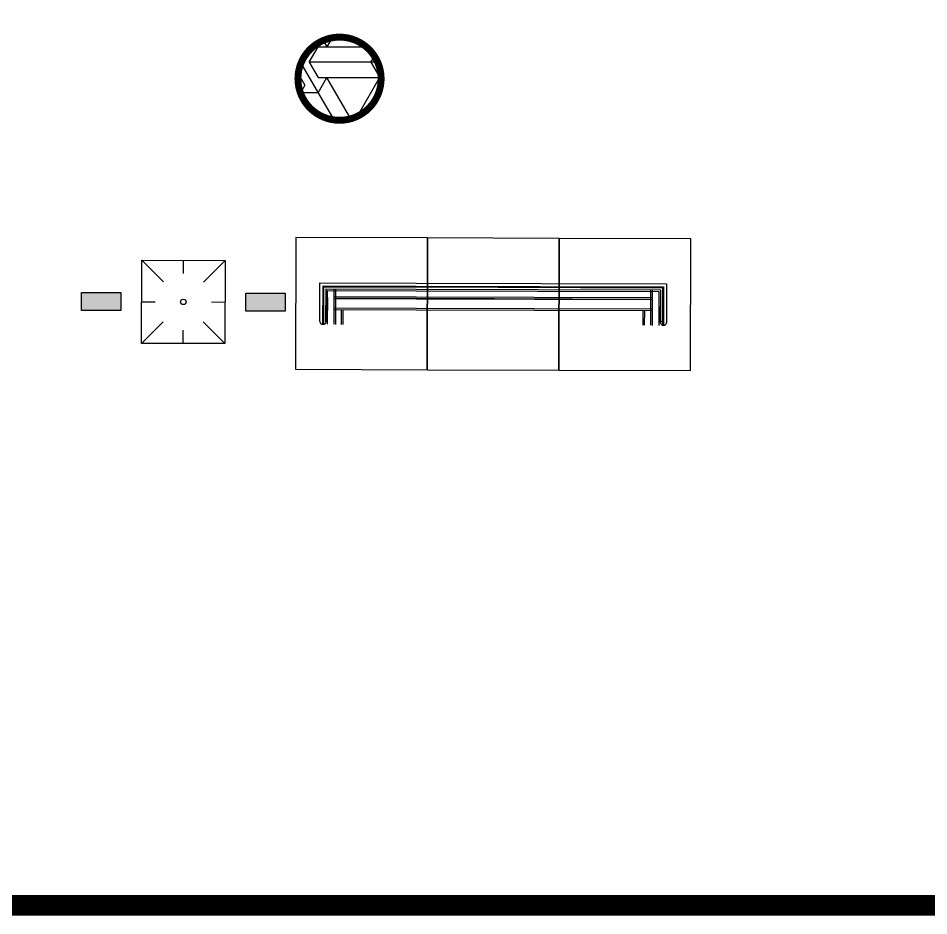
# Model space of a CAD drawing. Extents: x -2918 to -212, y 225 to 5715.
# Drawn here: x -628.15 to -615.02, y 791.46 to 804.41 of the extents above; entities that cross this region are included whole.
import ezdxf

# ---------------------------------------------------------------- set-up
doc = ezdxf.new("R2010")
doc.units = 0
doc.layers.get('0').update_dxf_attribs({"linetype": 'CONTINUOUS'})
for name, color, linetype in [('_МАФ_ВЕНТ__КОЖУХ', 12, 'CONTINUOUS'), ('ГАЗОН', 3, 'CONTINUOUS'), ('ДВ_ГП_П_МАФ', 20, 'CONTINUOUS'), ('ДВ_ГП_П_ПАВИЛЬОН_ООТ', 1, 'CONTINUOUS')]:
    doc.layers.add(name, color=color, linetype=linetype)

# ---------------------------------------------------------------- blocks, each defined once
blk = doc.blocks.new('ОГРАЖДЕНИЯ_ВЕНТИЛЯЦИОННЫХ_')
at = {"layer": '_МАФ_ВЕНТ__КОЖУХ'}
h = blk.add_hatch(dxfattribs=at)
h.set_pattern_fill('ESCHER', color=256, scale=0.05)
edge = h.paths.add_edge_path()
edge.add_arc((0, 0), 0.6, 0, 360)
at = {"layer": '_МАФ_ВЕНТ__КОЖУХ', "const_width": 0.1}
blk.add_lwpolyline([(0, -0.6, -1), (0, 0.6, -1)], format="xyb", close=True, dxfattribs=at)
blk = doc.blocks.new('*U54')
at = {"color": 1}
for points in [[(-2.982, 4.488), (-4.426, 3.253), (-3.191, 1.809), (-1.747, 3.044)], [(-1.747, 3.044), (-3.191, 1.809), (-1.957, 0.365), (-0.512, 1.6)], [(-0.512, 1.6), (-1.957, 0.365), (-0.722, -1.079), (0.722, 0.156)]]:
    blk.add_lwpolyline(points, close=True, dxfattribs=at)
at = {"layer": 'ДВ_ГП_П_МАФ', "color": 6}
for p, q in [((-3.261, 3.729), (-3.218, 3.678)), ((-3.044, 3.56), (-3.207, 3.421)), ((-1.084, 0.901), (-3.298, 3.491)), ((-3.03, 3.544), (-3.193, 3.404)), ((-1.187, 0.813), (-3.401, 3.403)), ((-0.415, -0.09), (-1.187, 0.813)), ((-0.312, -0.002), (-1.084, 0.901)), ((-0.218, 0.255), (-0.382, 0.115)), ((-0.204, 0.239), (-0.367, 0.099))]:
    blk.add_line(p, q, dxfattribs=at)
for points in [[(-1.359, 0.666), (-3.704, 3.41), (-3.274, 3.778)], [(-1.324, 0.696), (-3.64, 3.405), (-3.219, 3.765)], [(-1.315, 0.703), (-3.624, 3.403), (-3.213, 3.755)], [(-1.291, 0.724), (-3.579, 3.4), (-3.22, 3.707)], [(-1.274, 0.739), (-3.546, 3.397), (-3.176, 3.714)], [(-3.543, 3.549), (-3.279, 3.775)], [(-3.513, 3.515), (-3.219, 3.766)], [(-3.506, 3.506), (-3.213, 3.756)], [(-3.485, 3.482), (-3.221, 3.707)], [(-3.47, 3.464), (-3.176, 3.715)], [(-3.117, 3.646), (-3.419, 3.387), (-1.205, 0.798)], [(-3.102, 3.628), (-3.387, 3.385), (-1.188, 0.813)], [(-1.066, 0.916), (-3.28, 3.506), (-3.498, 3.32)], [(-1.084, 0.901), (-3.283, 3.474), (-3.483, 3.303)], [(-1.205, 0.798), (-0.433, -0.105), (-0.131, 0.153)], [(-1.188, 0.813), (-0.431, -0.073), (-0.146, 0.171)], [(-0.527, -0.155), (-0.327, 0.016), (-1.084, 0.901)], [(-0.512, -0.173), (-0.294, 0.013), (-1.066, 0.916)], [(-0.029, -0.026), (-0.455, -0.391), (-1.359, 0.666)], [(-0.029, 0.034), (-0.45, -0.326), (-1.324, 0.696)], [(-0.038, 0.042), (-0.449, -0.31), (-1.315, 0.703)], [(-0.083, 0.045), (-0.446, -0.265), (-1.291, 0.724)], [(-0.072, 0.084), (-0.443, -0.233), (-1.274, 0.739)], [(-0.073, 0.085), (-0.367, -0.166)], [(-0.088, 0.042), (-0.352, -0.183)], [(-0.039, 0.042), (-0.331, -0.208)], [(-0.03, 0.035), (-0.323, -0.216)], [(-0.03, -0.025), (-0.294, -0.251)]]:
    blk.add_lwpolyline(points, dxfattribs=at)
for centre in [(-3.254, 3.737), (-0.063, 0.005)]:
    blk.add_arc(centre, 0.0449, 318.2714, 123.5023, dxfattribs=at)
blk = doc.blocks.new('ФЛАГ_1_3')
at = {"color": 1}
blk.add_lwpolyline([(-0.6, 0.6), (0.6, 0.6), (0.6, -0.6), (-0.6, -0.6)], close=True, dxfattribs=at)
for points in [[(-0.288, 0.288), (-0.6, 0.6)], [(0, 0.408), (0, 0.6)], [(0.288, 0.288), (0.6, 0.6)], [(-0.408, 0), (-0.6, 0)], [(0.6, 0), (0.408, 0)], [(-0.6, -0.6), (-0.288, -0.288)], [(0.6, -0.6), (0.288, -0.288)], [(0, -0.6), (0, -0.408)]]:
    blk.add_lwpolyline(points, dxfattribs=at)
blk.add_circle((0, 0), 0.0392, dxfattribs=at)
blk = doc.blocks.new('*U53')
at = {"layer": 'ДВ_ГП_П_ПАВИЛЬОН_ООТ', "linetype": 'BYBLOCK', "ltscale": 0.1}
h = blk.add_hatch(color=3, dxfattribs=at)
h.dxf.hatch_style = 1
h.paths.add_polyline_path([(0, 0), (0.568, 0), (0.568, -0.26), (0, -0.26)])
at = {"layer": 'ДВ_ГП_П_ПАВИЛЬОН_ООТ', "color": 7}
blk.add_lwpolyline([(0, 0), (0.568, 0), (0.568, -0.26), (0, -0.26)], close=True, dxfattribs=at)

msp = doc.modelspace()

# ---------------------------------------------------------------- linework, layer by layer
at = {"color": 1, "const_width": 0.3}
msp.add_lwpolyline([(-640.48, 834.941), (-590.973, 834.941), (-590.973, 791.609), (-640.48, 791.609)], close=True, dxfattribs=at)

# ---------------------------------------------------------------- block references
at = {"rotation": 229.2903298959842}
msp.add_blockref('*U54', (-623.797, 799.992), dxfattribs=at)
at = {"layer": 'ГАЗОН', "color": 0, "rotation": 269.8179637460929}
msp.add_blockref('ФЛАГ_1_3', (-625.766, 800.315), dxfattribs=at)
at = {"layer": 'ДВ_ГП_П_МАФ', "zscale": 7.46735527297754}
msp.add_blockref('ОГРАЖДЕНИЯ_ВЕНТИЛЯЦИОННЫХ_', (-623.513, 803.535), dxfattribs=at)
at = {"layer": 'ДВ_ГП_П_ПАВИЛЬОН_ООТ', "rotation": 179.8934449918281}
for p in [(-626.666, 800.189), (-624.298, 800.182)]:
    msp.add_blockref('*U53', p, dxfattribs=at)

doc.saveas('drawing.dxf')
